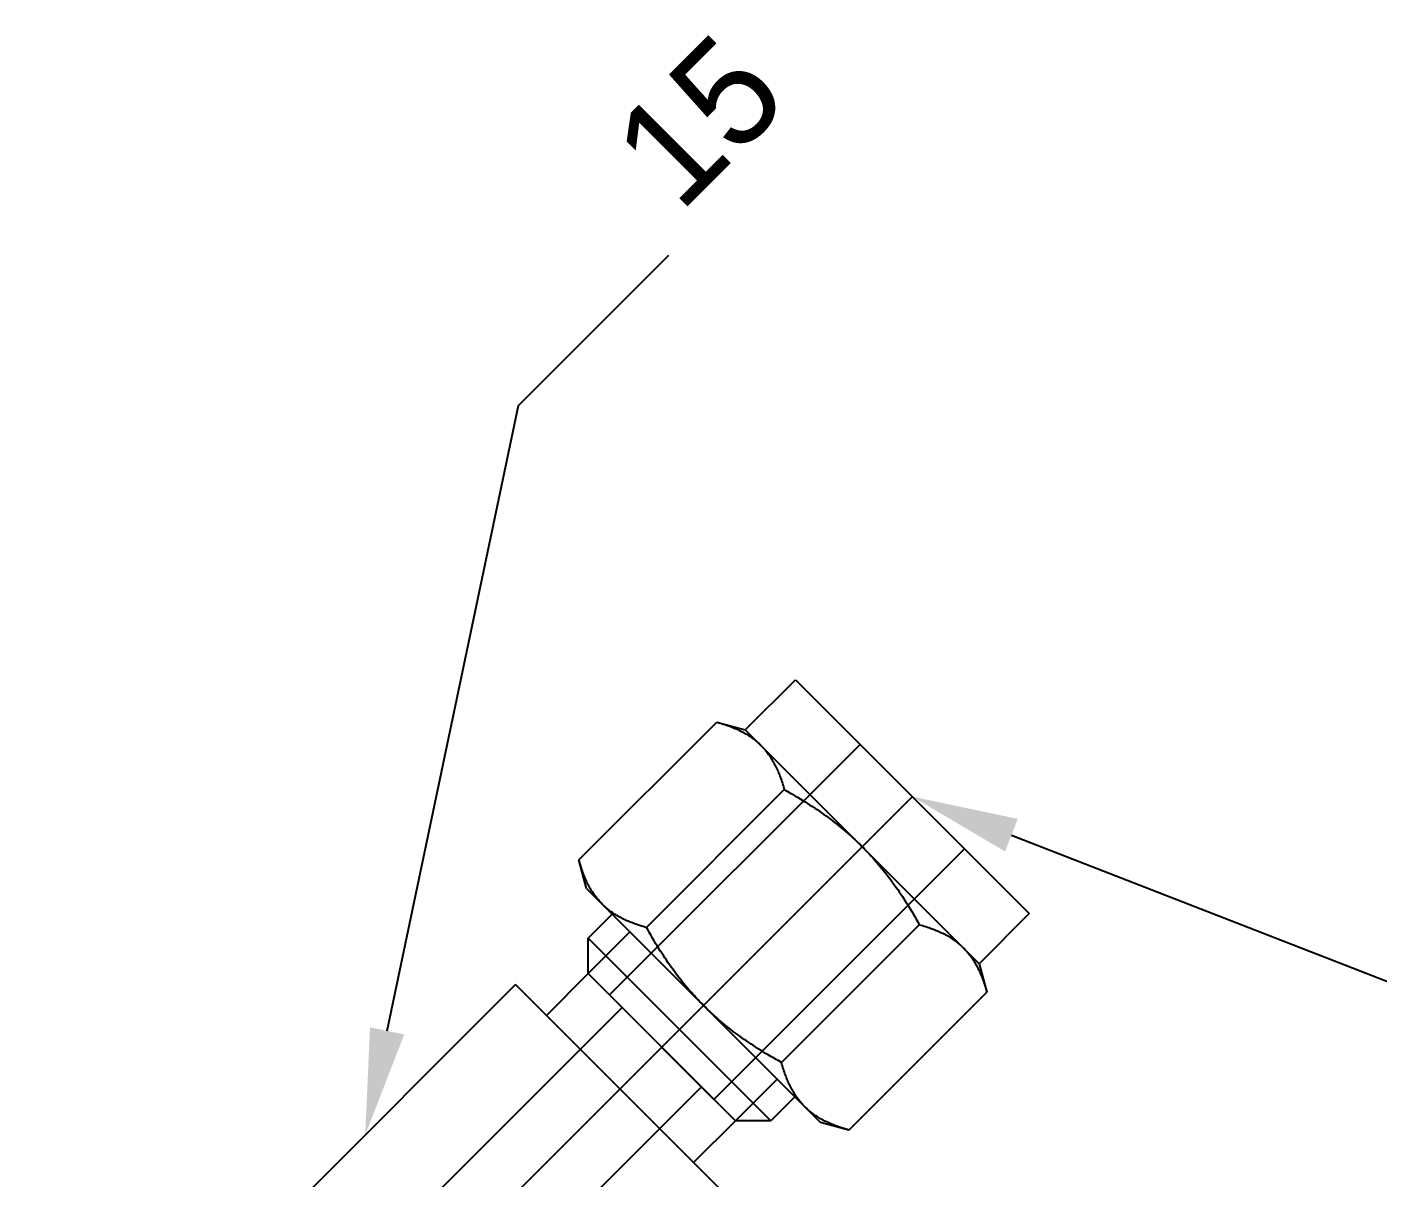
# Model space of a CAD drawing. Header units: inches. Extents: x 5.3 to 31.2, y 3.7 to 34.9.
# Drawn here: x 25.743 to 28.029, y 32.955 to 34.904 of the extents above; entities that cross this region are included whole.
import ezdxf
from ezdxf import colors
from ezdxf.entities.mleader import LeaderData, LeaderLine
from ezdxf.math import Vec2, Vec3

# ---------------------------------------------------------------- set-up
doc = ezdxf.new("R2010")
doc.units = ezdxf.units.IN
doc.header["$MEASUREMENT"] = 0
doc.linetypes.add('CENTER2', pattern=[28.575, 19.05, -3.175, 3.175, -3.175])
doc.linetypes.add('HIDDEN2', pattern=[4.7625, 3.175, -1.5875])
for name, color, linetype in [('NOTES', 1, 'Continuous'), ('TRDETAIL2', 7, 'Continuous'), ('TRDETAIL3', 7, 'Continuous'), ('TRMODEL1', 7, 'Continuous'), ('TRMODEL3', 7, 'Continuous')]:
    doc.layers.add(name, color=color, linetype=linetype)

# ---------------------------------------------------------------- blocks, each defined once
blk = doc.blocks.new('SS-400-3')
at = {"layer": 'TRDETAIL2', "color": 6, "linetype": 'HIDDEN2'}
for p, q in [((-1.06, 0.125), (-0.46, 0.125)), ((-0.46, 0.125), (-0.46, -0.125)), ((-0.46, 0.095), (0.46, 0.095)), ((-0.46, -0.095), (-0.095, -0.095)), ((-0.46, -0.125), (-1.06, -0.125))]:
    blk.add_line(p, q, dxfattribs=at)
at = {"layer": 'TRDETAIL3', "color": 4, "linetype": 'CENTER2'}
blk.add_line((-1.06, 0), (1.06, 0), dxfattribs=at)
at = {"layer": 'TRMODEL1', "color": 7, "linetype": 'Continuous'}
for p, q in [((-0.915, 0.3233), (-0.94, 0.28)), ((-0.9164, 0.3208), (-0.9179, 0.3182)), ((-0.915, 0.3233), (-0.9164, 0.3208)), ((-0.585, 0.3233), (-0.915, 0.3233)), ((-0.5836, 0.3208), (-0.585, 0.3233)), ((-0.56, 0.28), (-0.585, 0.3233)), ((-0.5821, 0.3182), (-0.5836, 0.3208)), ((-0.9274, 0.2987), (-0.9284, 0.2964)), ((-0.9264, 0.3011), (-0.9274, 0.2987)), ((-0.9253, 0.3035), (-0.9264, 0.3011)), ((-0.9242, 0.3059), (-0.9253, 0.3035)), ((-0.923, 0.3083), (-0.9242, 0.3059)), ((-0.9218, 0.3108), (-0.923, 0.3083)), ((-0.9205, 0.3132), (-0.9218, 0.3108)), ((-0.9192, 0.3157), (-0.9205, 0.3132)), ((-0.9179, 0.3182), (-0.9192, 0.3157)), ((-0.5808, 0.3157), (-0.5821, 0.3182)), ((-0.5795, 0.3132), (-0.5808, 0.3157)), ((-0.5782, 0.3108), (-0.5795, 0.3132)), ((-0.577, 0.3083), (-0.5782, 0.3108)), ((-0.5758, 0.3059), (-0.577, 0.3083)), ((-0.5747, 0.3035), (-0.5758, 0.3059)), ((-0.5736, 0.3011), (-0.5747, 0.3035)), ((-0.5726, 0.2987), (-0.5736, 0.3011)), ((-0.5716, 0.2964), (-0.5726, 0.2987)), ((-1.06, 0.28), (-1.06, -0.28)), ((-0.94, 0.28), (-1.06, 0.28)), ((-0.94, 0.2425), (-0.94, 0.28)), ((-0.9355, 0.2758), (-0.9361, 0.2735)), ((-0.9349, 0.278), (-0.9355, 0.2758)), ((-0.9342, 0.2803), (-0.9349, 0.278)), ((-0.9335, 0.2826), (-0.9342, 0.2803)), ((-0.9328, 0.2848), (-0.9335, 0.2826)), ((-0.932, 0.2871), (-0.9328, 0.2848)), ((-0.9312, 0.2894), (-0.932, 0.2871)), ((-0.9303, 0.2917), (-0.9312, 0.2894)), ((-0.9294, 0.2941), (-0.9303, 0.2917)), ((-0.9284, 0.2964), (-0.9294, 0.2941)), ((-0.5706, 0.2941), (-0.5716, 0.2964)), ((-0.5697, 0.2917), (-0.5706, 0.2941)), ((-0.5688, 0.2894), (-0.5697, 0.2917)), ((-0.568, 0.2871), (-0.5688, 0.2894)), ((-0.5672, 0.2848), (-0.568, 0.2871)), ((-0.5665, 0.2826), (-0.5672, 0.2848)), ((-0.5658, 0.2803), (-0.5665, 0.2826)), ((-0.5651, 0.278), (-0.5658, 0.2803)), ((-0.5645, 0.2758), (-0.5651, 0.278)), ((-0.5639, 0.2735), (-0.5645, 0.2758)), ((-0.56, 0.28), (-0.56, 0.2425)), ((-0.9395, 0.2536), (-0.9397, 0.2514)), ((-0.9393, 0.2558), (-0.9395, 0.2536)), ((-0.939, 0.258), (-0.9393, 0.2558)), ((-0.9387, 0.2602), (-0.939, 0.258)), ((-0.9384, 0.2624), (-0.9387, 0.2602)), ((-0.938, 0.2646), (-0.9384, 0.2624)), ((-0.9376, 0.2669), (-0.938, 0.2646)), ((-0.9371, 0.2691), (-0.9376, 0.2669)), ((-0.9366, 0.2713), (-0.9371, 0.2691)), ((-0.9361, 0.2735), (-0.9366, 0.2713)), ((-0.5634, 0.2713), (-0.5639, 0.2735)), ((-0.5629, 0.2691), (-0.5634, 0.2713)), ((-0.5624, 0.2669), (-0.5629, 0.2691)), ((-0.562, 0.2646), (-0.5624, 0.2669)), ((-0.5616, 0.2624), (-0.562, 0.2646)), ((-0.5613, 0.2602), (-0.5616, 0.2624)), ((-0.561, 0.258), (-0.5613, 0.2602)), ((-0.5607, 0.2558), (-0.561, 0.258)), ((-0.5605, 0.2536), (-0.5607, 0.2558)), ((-0.5603, 0.2514), (-0.5605, 0.2536)), ((-0.9399, 0.2469), (-0.94, 0.2447)), ((-0.94, 0.2447), (-0.94, 0.2425)), ((-0.94, 0.2425), (-0.94, 0.2403)), ((-0.94, 0), (-0.94, 0.2425)), ((-0.94, 0.2403), (-0.9399, 0.238)), ((-0.9398, 0.2491), (-0.9399, 0.2469)), ((-0.9399, 0.238), (-0.9398, 0.2358)), ((-0.9397, 0.2514), (-0.9398, 0.2491)), ((-0.9398, 0.2358), (-0.9397, 0.2336)), ((-0.9397, 0.2336), (-0.9395, 0.2314)), ((-0.9395, 0.2314), (-0.9393, 0.2292)), ((-0.9393, 0.2292), (-0.939, 0.227)), ((-0.561, 0.227), (-0.5607, 0.2292)), ((-0.5607, 0.2292), (-0.5605, 0.2314)), ((-0.5605, 0.2314), (-0.5603, 0.2336)), ((-0.5602, 0.2491), (-0.5603, 0.2514)), ((-0.5603, 0.2336), (-0.5602, 0.2358)), ((-0.5601, 0.2469), (-0.5602, 0.2491)), ((-0.5602, 0.2358), (-0.5601, 0.238)), ((-0.56, 0.2447), (-0.5601, 0.2469)), ((-0.5601, 0.238), (-0.56, 0.2403)), ((-0.56, 0.2425), (-0.56, 0.2447)), ((-0.56, 0.2403), (-0.56, 0.2425)), ((-0.56, 0.2425), (-0.56, 0)), ((-0.36, 0.25), (0.36, 0.25)), ((-0.36, 0.25), (-0.36, -0.25)), ((-0.939, 0.227), (-0.9387, 0.2248)), ((-0.9387, 0.2248), (-0.9384, 0.2226)), ((-0.9384, 0.2226), (-0.938, 0.2203)), ((-0.938, 0.2203), (-0.9376, 0.2181)), ((-0.9376, 0.2181), (-0.9371, 0.2159)), ((-0.9371, 0.2159), (-0.9366, 0.2137)), ((-0.9366, 0.2137), (-0.9361, 0.2114)), ((-0.9361, 0.2114), (-0.9355, 0.2092)), ((-0.9355, 0.2092), (-0.9349, 0.2069)), ((-0.9349, 0.2069), (-0.9342, 0.2047)), ((-0.5658, 0.2047), (-0.5651, 0.2069)), ((-0.5651, 0.2069), (-0.5645, 0.2092)), ((-0.5645, 0.2092), (-0.5639, 0.2114)), ((-0.5639, 0.2114), (-0.5634, 0.2137)), ((-0.5634, 0.2137), (-0.5629, 0.2159)), ((-0.5629, 0.2159), (-0.5624, 0.2181)), ((-0.5624, 0.2181), (-0.562, 0.2203)), ((-0.562, 0.2203), (-0.5616, 0.2226)), ((-0.5616, 0.2226), (-0.5613, 0.2248)), ((-0.5613, 0.2248), (-0.561, 0.227)), ((-0.5025, 0.2188), (-0.56, 0.2188)), ((-0.5025, 0.2188), (-0.5025, -0.2188)), ((-0.46, 0.1762), (-0.5025, 0.2188)), ((-0.9342, 0.2047), (-0.9335, 0.2024)), ((-0.9335, 0.2024), (-0.9328, 0.2001)), ((-0.9328, 0.2001), (-0.932, 0.1979)), ((-0.932, 0.1979), (-0.9312, 0.1956)), ((-0.9312, 0.1956), (-0.9303, 0.1932)), ((-0.9303, 0.1932), (-0.9294, 0.1909)), ((-0.9294, 0.1909), (-0.9284, 0.1886)), ((-0.9284, 0.1886), (-0.9274, 0.1862)), ((-0.9274, 0.1862), (-0.9264, 0.1839)), ((-0.9264, 0.1839), (-0.9253, 0.1815)), ((-0.5747, 0.1815), (-0.5736, 0.1839)), ((-0.5736, 0.1839), (-0.5726, 0.1862)), ((-0.5726, 0.1862), (-0.5716, 0.1886)), ((-0.5716, 0.1886), (-0.5706, 0.1909)), ((-0.5706, 0.1909), (-0.5697, 0.1932)), ((-0.5697, 0.1932), (-0.5688, 0.1956)), ((-0.5688, 0.1956), (-0.568, 0.1979)), ((-0.568, 0.1979), (-0.5672, 0.2001)), ((-0.5672, 0.2001), (-0.5665, 0.2024)), ((-0.5665, 0.2024), (-0.5658, 0.2047)), ((-0.9253, 0.1815), (-0.9242, 0.1791)), ((-0.9242, 0.1791), (-0.923, 0.1766)), ((-0.923, 0.1766), (-0.9218, 0.1742)), ((-0.9218, 0.1742), (-0.9205, 0.1717)), ((-0.9205, 0.1717), (-0.9192, 0.1693)), ((-0.9192, 0.1693), (-0.9179, 0.1667)), ((-0.9179, 0.1667), (-0.9164, 0.1642)), ((-0.9164, 0.1642), (-0.915, 0.1617)), ((-0.915, 0.1617), (-0.9164, 0.1565)), ((-0.585, 0.1617), (-0.915, 0.1617)), ((-0.585, 0.1617), (-0.5836, 0.1642)), ((-0.5836, 0.1565), (-0.585, 0.1617)), ((-0.5836, 0.1642), (-0.5821, 0.1667)), ((-0.5821, 0.1667), (-0.5808, 0.1693)), ((-0.5808, 0.1693), (-0.5795, 0.1717)), ((-0.5795, 0.1717), (-0.5782, 0.1742)), ((-0.5782, 0.1742), (-0.577, 0.1766)), ((-0.577, 0.1766), (-0.5758, 0.1791)), ((-0.5758, 0.1791), (-0.5747, 0.1815)), ((-0.46, 0.1762), (-0.46, -0.1762)), ((-0.36, 0.1762), (-0.46, 0.1762)), ((-0.9205, 0.1415), (-0.9218, 0.1366)), ((-0.9192, 0.1465), (-0.9205, 0.1415)), ((-0.9179, 0.1515), (-0.9192, 0.1465)), ((-0.9164, 0.1565), (-0.9179, 0.1515)), ((-0.5821, 0.1515), (-0.5836, 0.1565)), ((-0.5808, 0.1465), (-0.5821, 0.1515)), ((-0.5795, 0.1415), (-0.5808, 0.1465)), ((-0.5782, 0.1366), (-0.5795, 0.1415)), ((-0.9264, 0.1173), (-0.9274, 0.1125)), ((-0.9253, 0.122), (-0.9264, 0.1173)), ((-0.9242, 0.1268), (-0.9253, 0.122)), ((-0.923, 0.1317), (-0.9242, 0.1268)), ((-0.9218, 0.1366), (-0.923, 0.1317)), ((-0.577, 0.1317), (-0.5782, 0.1366)), ((-0.5758, 0.1268), (-0.577, 0.1317)), ((-0.5747, 0.122), (-0.5758, 0.1268)), ((-0.5736, 0.1173), (-0.5747, 0.122)), ((-0.5726, 0.1125), (-0.5736, 0.1173)), ((-0.9312, 0.0939), (-0.932, 0.0893)), ((-0.9303, 0.0985), (-0.9312, 0.0939)), ((-0.9294, 0.1031), (-0.9303, 0.0985)), ((-0.9284, 0.1078), (-0.9294, 0.1031)), ((-0.9274, 0.1125), (-0.9284, 0.1078)), ((-0.5716, 0.1078), (-0.5726, 0.1125)), ((-0.5706, 0.1031), (-0.5716, 0.1078)), ((-0.5697, 0.0985), (-0.5706, 0.1031)), ((-0.5688, 0.0939), (-0.5697, 0.0985)), ((-0.568, 0.0893), (-0.5688, 0.0939)), ((-0.9349, 0.0711), (-0.9355, 0.0666)), ((-0.9342, 0.0756), (-0.9349, 0.0711)), ((-0.9335, 0.0801), (-0.9342, 0.0756)), ((-0.9328, 0.0847), (-0.9335, 0.0801)), ((-0.932, 0.0893), (-0.9328, 0.0847)), ((-0.5672, 0.0847), (-0.568, 0.0893)), ((-0.5665, 0.0801), (-0.5672, 0.0847)), ((-0.5658, 0.0756), (-0.5665, 0.0801)), ((-0.5651, 0.0711), (-0.5658, 0.0756)), ((-0.5645, 0.0666), (-0.5651, 0.0711)), ((-0.9376, 0.0487), (-0.938, 0.0443)), ((-0.9371, 0.0532), (-0.9376, 0.0487)), ((-0.9366, 0.0576), (-0.9371, 0.0532)), ((-0.9361, 0.0621), (-0.9366, 0.0576)), ((-0.9355, 0.0666), (-0.9361, 0.0621)), ((-0.5639, 0.0621), (-0.5645, 0.0666)), ((-0.5634, 0.0576), (-0.5639, 0.0621)), ((-0.5629, 0.0532), (-0.5634, 0.0576)), ((-0.5624, 0.0487), (-0.5629, 0.0532)), ((-0.562, 0.0443), (-0.5624, 0.0487)), ((-0.9393, 0.0266), (-0.9395, 0.0222)), ((-0.939, 0.031), (-0.9393, 0.0266)), ((-0.9387, 0.0354), (-0.939, 0.031)), ((-0.9384, 0.0399), (-0.9387, 0.0354)), ((-0.938, 0.0443), (-0.9384, 0.0399)), ((-0.5616, 0.0399), (-0.562, 0.0443)), ((-0.5613, 0.0354), (-0.5616, 0.0399)), ((-0.561, 0.031), (-0.5613, 0.0354)), ((-0.5607, 0.0266), (-0.561, 0.031)), ((-0.5605, 0.0222), (-0.5607, 0.0266)), ((-0.9399, 0.0089), (-0.94, 0.0044)), ((-0.94, 0.0044), (-0.94, 0)), ((-0.94, 0), (-0.94, -0.0044)), ((-0.9398, 0.0133), (-0.9399, 0.0089)), ((-0.9397, 0.0177), (-0.9398, 0.0133)), ((-0.9395, 0.0222), (-0.9397, 0.0177)), ((-0.5603, 0.0177), (-0.5605, 0.0222)), ((-0.5602, 0.0133), (-0.5603, 0.0177)), ((-0.5601, 0.0089), (-0.5602, 0.0133)), ((-0.56, 0.0044), (-0.5601, 0.0089)), ((-0.56, 0), (-0.56, 0.0044)), ((-0.56, 0), (-0.56, -0.2425)), ((-0.94, -0.2425), (-0.94, 0)), ((-0.94, -0.0044), (-0.9399, -0.0089)), ((-0.9399, -0.0089), (-0.9398, -0.0133)), ((-0.9398, -0.0133), (-0.9397, -0.0177)), ((-0.9397, -0.0177), (-0.9395, -0.0222)), ((-0.9395, -0.0222), (-0.9393, -0.0266)), ((-0.5607, -0.0266), (-0.5605, -0.0222)), ((-0.5605, -0.0222), (-0.5603, -0.0177)), ((-0.5603, -0.0177), (-0.5602, -0.0133)), ((-0.5602, -0.0133), (-0.5601, -0.0089)), ((-0.5601, -0.0089), (-0.56, -0.0044)), ((-0.56, -0.0044), (-0.56, 0)), ((-0.9393, -0.0266), (-0.939, -0.031)), ((-0.939, -0.031), (-0.9387, -0.0354)), ((-0.9387, -0.0354), (-0.9384, -0.0399)), ((-0.9384, -0.0399), (-0.938, -0.0443)), ((-0.938, -0.0443), (-0.9376, -0.0487)), ((-0.5624, -0.0487), (-0.562, -0.0443)), ((-0.562, -0.0443), (-0.5616, -0.0399)), ((-0.5616, -0.0399), (-0.5613, -0.0354)), ((-0.5613, -0.0354), (-0.561, -0.031)), ((-0.561, -0.031), (-0.5607, -0.0266)), ((-0.9376, -0.0487), (-0.9371, -0.0532)), ((-0.9371, -0.0532), (-0.9366, -0.0576)), ((-0.9366, -0.0576), (-0.9361, -0.0621)), ((-0.9361, -0.0621), (-0.9355, -0.0666)), ((-0.9355, -0.0666), (-0.9349, -0.0711)), ((-0.5651, -0.0711), (-0.5645, -0.0666)), ((-0.5645, -0.0666), (-0.5639, -0.0621)), ((-0.5639, -0.0621), (-0.5634, -0.0576)), ((-0.5634, -0.0576), (-0.5629, -0.0532)), ((-0.5629, -0.0532), (-0.5624, -0.0487)), ((-0.9349, -0.0711), (-0.9342, -0.0756)), ((-0.9342, -0.0756), (-0.9335, -0.0801)), ((-0.9335, -0.0801), (-0.9328, -0.0847)), ((-0.9328, -0.0847), (-0.932, -0.0893)), ((-0.932, -0.0893), (-0.9312, -0.0939)), ((-0.5688, -0.0939), (-0.568, -0.0893)), ((-0.568, -0.0893), (-0.5672, -0.0847)), ((-0.5672, -0.0847), (-0.5665, -0.0801)), ((-0.5665, -0.0801), (-0.5658, -0.0756)), ((-0.5658, -0.0756), (-0.5651, -0.0711)), ((-0.9312, -0.0939), (-0.9303, -0.0985)), ((-0.9303, -0.0985), (-0.9294, -0.1031)), ((-0.9294, -0.1031), (-0.9284, -0.1078)), ((-0.9284, -0.1078), (-0.9274, -0.1125)), ((-0.9274, -0.1125), (-0.9264, -0.1173)), ((-0.5736, -0.1173), (-0.5726, -0.1125)), ((-0.5726, -0.1125), (-0.5716, -0.1078)), ((-0.5716, -0.1078), (-0.5706, -0.1031)), ((-0.5706, -0.1031), (-0.5697, -0.0985)), ((-0.5697, -0.0985), (-0.5688, -0.0939)), ((-0.9264, -0.1173), (-0.9253, -0.122)), ((-0.9253, -0.122), (-0.9242, -0.1268)), ((-0.9242, -0.1268), (-0.923, -0.1317)), ((-0.923, -0.1317), (-0.9218, -0.1366)), ((-0.9218, -0.1366), (-0.9205, -0.1415)), ((-0.5795, -0.1415), (-0.5782, -0.1366)), ((-0.5782, -0.1366), (-0.577, -0.1317)), ((-0.577, -0.1317), (-0.5758, -0.1268)), ((-0.5758, -0.1268), (-0.5747, -0.122)), ((-0.5747, -0.122), (-0.5736, -0.1173)), ((-0.9205, -0.1415), (-0.9192, -0.1465)), ((-0.9192, -0.1465), (-0.9179, -0.1515)), ((-0.9179, -0.1515), (-0.9164, -0.1565)), ((-0.9164, -0.1565), (-0.915, -0.1617)), ((-0.585, -0.1617), (-0.5836, -0.1565)), ((-0.5836, -0.1565), (-0.5821, -0.1515)), ((-0.5821, -0.1515), (-0.5808, -0.1465)), ((-0.5808, -0.1465), (-0.5795, -0.1415)), ((-0.9253, -0.1815), (-0.9264, -0.1839)), ((-0.9242, -0.1791), (-0.9253, -0.1815)), ((-0.923, -0.1766), (-0.9242, -0.1791)), ((-0.9218, -0.1742), (-0.923, -0.1766)), ((-0.9205, -0.1717), (-0.9218, -0.1742)), ((-0.9192, -0.1693), (-0.9205, -0.1717)), ((-0.9179, -0.1667), (-0.9192, -0.1693)), ((-0.9164, -0.1642), (-0.9179, -0.1667)), ((-0.915, -0.1617), (-0.9164, -0.1642)), ((-0.585, -0.1617), (-0.915, -0.1617)), ((-0.5836, -0.1642), (-0.585, -0.1617)), ((-0.5821, -0.1667), (-0.5836, -0.1642)), ((-0.5808, -0.1693), (-0.5821, -0.1667)), ((-0.5795, -0.1717), (-0.5808, -0.1693)), ((-0.5782, -0.1742), (-0.5795, -0.1717)), ((-0.577, -0.1766), (-0.5782, -0.1742)), ((-0.5758, -0.1791), (-0.577, -0.1766)), ((-0.5747, -0.1815), (-0.5758, -0.1791)), ((-0.5736, -0.1839), (-0.5747, -0.1815)), ((-0.5025, -0.2188), (-0.46, -0.1762)), ((-0.46, -0.1762), (-0.36, -0.1762)), ((-0.9342, -0.2047), (-0.9349, -0.2069)), ((-0.9335, -0.2024), (-0.9342, -0.2047)), ((-0.9328, -0.2001), (-0.9335, -0.2024)), ((-0.932, -0.1979), (-0.9328, -0.2001)), ((-0.9312, -0.1956), (-0.932, -0.1979)), ((-0.9303, -0.1932), (-0.9312, -0.1956)), ((-0.9294, -0.1909), (-0.9303, -0.1932)), ((-0.9284, -0.1886), (-0.9294, -0.1909)), ((-0.9274, -0.1862), (-0.9284, -0.1886)), ((-0.9264, -0.1839), (-0.9274, -0.1862)), ((-0.5726, -0.1862), (-0.5736, -0.1839)), ((-0.5716, -0.1886), (-0.5726, -0.1862)), ((-0.5706, -0.1909), (-0.5716, -0.1886)), ((-0.5697, -0.1932), (-0.5706, -0.1909)), ((-0.5688, -0.1956), (-0.5697, -0.1932)), ((-0.568, -0.1979), (-0.5688, -0.1956)), ((-0.5672, -0.2001), (-0.568, -0.1979)), ((-0.5665, -0.2024), (-0.5672, -0.2001)), ((-0.5658, -0.2047), (-0.5665, -0.2024)), ((-0.5651, -0.2069), (-0.5658, -0.2047)), ((-0.939, -0.227), (-0.9393, -0.2292)), ((-0.9387, -0.2248), (-0.939, -0.227)), ((-0.9384, -0.2226), (-0.9387, -0.2248)), ((-0.938, -0.2203), (-0.9384, -0.2226)), ((-0.9376, -0.2181), (-0.938, -0.2203)), ((-0.9371, -0.2159), (-0.9376, -0.2181)), ((-0.9366, -0.2137), (-0.9371, -0.2159)), ((-0.9361, -0.2114), (-0.9366, -0.2137)), ((-0.9355, -0.2092), (-0.9361, -0.2114)), ((-0.9349, -0.2069), (-0.9355, -0.2092)), ((-0.5645, -0.2092), (-0.5651, -0.2069)), ((-0.5639, -0.2114), (-0.5645, -0.2092)), ((-0.5634, -0.2137), (-0.5639, -0.2114)), ((-0.5629, -0.2159), (-0.5634, -0.2137)), ((-0.5624, -0.2181), (-0.5629, -0.2159)), ((-0.562, -0.2203), (-0.5624, -0.2181)), ((-0.5616, -0.2226), (-0.562, -0.2203)), ((-0.5613, -0.2248), (-0.5616, -0.2226)), ((-0.561, -0.227), (-0.5613, -0.2248)), ((-0.5607, -0.2292), (-0.561, -0.227)), ((-0.56, -0.2188), (-0.5025, -0.2188)), ((-0.9399, -0.238), (-0.94, -0.2403)), ((-0.94, -0.2403), (-0.94, -0.2425)), ((-0.94, -0.2425), (-0.94, -0.2447)), ((-0.94, -0.28), (-0.94, -0.2425)), ((-0.94, -0.2447), (-0.9399, -0.2469)), ((-0.9398, -0.2358), (-0.9399, -0.238)), ((-0.9399, -0.2469), (-0.9398, -0.2491)), ((-0.9397, -0.2336), (-0.9398, -0.2358)), ((-0.9398, -0.2491), (-0.9397, -0.2514)), ((-0.9395, -0.2314), (-0.9397, -0.2336)), ((-0.9397, -0.2514), (-0.9395, -0.2536)), ((-0.9393, -0.2292), (-0.9395, -0.2314)), ((-0.5605, -0.2314), (-0.5607, -0.2292)), ((-0.5603, -0.2336), (-0.5605, -0.2314)), ((-0.5605, -0.2536), (-0.5603, -0.2514)), ((-0.5602, -0.2358), (-0.5603, -0.2336)), ((-0.5603, -0.2514), (-0.5602, -0.2491)), ((-0.5601, -0.238), (-0.5602, -0.2358)), ((-0.5602, -0.2491), (-0.5601, -0.2469)), ((-0.56, -0.2403), (-0.5601, -0.238)), ((-0.5601, -0.2469), (-0.56, -0.2447)), ((-0.56, -0.2425), (-0.56, -0.2403)), ((-0.56, -0.2447), (-0.56, -0.2425)), ((-0.56, -0.2425), (-0.56, -0.28)), ((-0.9395, -0.2536), (-0.9393, -0.2558)), ((-0.9393, -0.2558), (-0.939, -0.258)), ((-0.939, -0.258), (-0.9387, -0.2602)), ((-0.9387, -0.2602), (-0.9384, -0.2624)), ((-0.9384, -0.2624), (-0.938, -0.2646)), ((-0.938, -0.2646), (-0.9376, -0.2669)), ((-0.9376, -0.2669), (-0.9371, -0.2691)), ((-0.9371, -0.2691), (-0.9366, -0.2713)), ((-0.9366, -0.2713), (-0.9361, -0.2735)), ((-0.9361, -0.2735), (-0.9355, -0.2758)), ((-0.5645, -0.2758), (-0.5639, -0.2735)), ((-0.5639, -0.2735), (-0.5634, -0.2713)), ((-0.5634, -0.2713), (-0.5629, -0.2691)), ((-0.5629, -0.2691), (-0.5624, -0.2669)), ((-0.5624, -0.2669), (-0.562, -0.2646)), ((-0.562, -0.2646), (-0.5616, -0.2624)), ((-0.5616, -0.2624), (-0.5613, -0.2602)), ((-0.5613, -0.2602), (-0.561, -0.258)), ((-0.561, -0.258), (-0.5607, -0.2558)), ((-0.5607, -0.2558), (-0.5605, -0.2536)), ((-1.06, -0.28), (-0.94, -0.28)), ((-0.94, -0.28), (-0.915, -0.3233)), ((-0.9355, -0.2758), (-0.9349, -0.278)), ((-0.9349, -0.278), (-0.9342, -0.2803)), ((-0.9342, -0.2803), (-0.9335, -0.2826)), ((-0.9335, -0.2826), (-0.9328, -0.2848)), ((-0.9328, -0.2848), (-0.932, -0.2871)), ((-0.932, -0.2871), (-0.9312, -0.2894)), ((-0.9312, -0.2894), (-0.9303, -0.2917)), ((-0.9303, -0.2917), (-0.9294, -0.2941)), ((-0.9294, -0.2941), (-0.9284, -0.2964)), ((-0.9284, -0.2964), (-0.9274, -0.2987)), ((-0.585, -0.3233), (-0.56, -0.28)), ((-0.5726, -0.2987), (-0.5716, -0.2964)), ((-0.5716, -0.2964), (-0.5706, -0.2941)), ((-0.5706, -0.2941), (-0.5697, -0.2917)), ((-0.5697, -0.2917), (-0.5688, -0.2894)), ((-0.5688, -0.2894), (-0.568, -0.2871)), ((-0.568, -0.2871), (-0.5672, -0.2848)), ((-0.5672, -0.2848), (-0.5665, -0.2826)), ((-0.5665, -0.2826), (-0.5658, -0.2803)), ((-0.5658, -0.2803), (-0.5651, -0.278)), ((-0.5651, -0.278), (-0.5645, -0.2758)), ((-0.9274, -0.2987), (-0.9264, -0.3011)), ((-0.9264, -0.3011), (-0.9253, -0.3035)), ((-0.9253, -0.3035), (-0.9242, -0.3059)), ((-0.9242, -0.3059), (-0.923, -0.3083)), ((-0.923, -0.3083), (-0.9218, -0.3108)), ((-0.9218, -0.3108), (-0.9205, -0.3132)), ((-0.9205, -0.3132), (-0.9192, -0.3157)), ((-0.9192, -0.3157), (-0.9179, -0.3182)), ((-0.9179, -0.3182), (-0.9164, -0.3208)), ((-0.5836, -0.3208), (-0.5821, -0.3182)), ((-0.5821, -0.3182), (-0.5808, -0.3157)), ((-0.5808, -0.3157), (-0.5795, -0.3132)), ((-0.5795, -0.3132), (-0.5782, -0.3108)), ((-0.5782, -0.3108), (-0.577, -0.3083)), ((-0.577, -0.3083), (-0.5758, -0.3059)), ((-0.5758, -0.3059), (-0.5747, -0.3035)), ((-0.5747, -0.3035), (-0.5736, -0.3011)), ((-0.5736, -0.3011), (-0.5726, -0.2987)), ((-0.9164, -0.3208), (-0.915, -0.3233)), ((-0.585, -0.3233), (-0.915, -0.3233)), ((-0.585, -0.3233), (-0.5836, -0.3208))]:
    blk.add_line(p, q, dxfattribs=at)
at = {"layer": 'TRMODEL3', "color": 1, "linetype": 'Continuous'}
for p, q in [((-0.56, 0.1762), (-0.46, 0.1762)), ((-0.46, -0.1762), (-0.56, -0.1762))]:
    blk.add_line(p, q, dxfattribs=at)

msp = doc.modelspace()

# ---------------------------------------------------------------- block references
at = {"xscale": -1, "rotation": 45.00000000000009}
msp.add_blockref('SS-400-3', (26.4928, 32.8513), dxfattribs=at)

# ---------------------------------------------------------------- leaders
at = {"layer": 'NOTES'}
ml = msp.add_multileader_mtext('Standard', dxfattribs=at)
ml.set_content('15', color=256)
ml.set_leader_properties()
ml.build(insert=Vec2(0, 0))
ml.multileader.update_dxf_attribs({"has_text_frame": 1, "text_right_attachment_type": 6, "dogleg_length": 0.36, "arrow_head_size": 0.18})
ctx = ml.context
ctx.base_point, ctx.char_height, ctx.arrow_head_size, ctx.landing_gap_size, ctx.plane_origin, ctx.plane_x_axis, ctx.plane_y_axis = Vec3(27.0382, 34.9039), 0.18, 0.18, 0.09, Vec3(26.316, 33.028), Vec3(-0.707107, -0.707107), Vec3(0.707107, -0.707107)
ctx.right_attachment, ctx.text_align_type = 6, 2
notes = []
notes.append((ctx, [(0, (1, 1, 0), (26.5757, 34.2633), (0.707107, 0.707107), 0.36, [(0, [(26.316, 33.028)], 0, [])])]))
ctx.mtext.insert, ctx.mtext.text_direction, ctx.mtext.rotation, ctx.mtext.alignment, ctx.mtext.flow_direction = Vec3(26.9109, 34.9039), Vec3(0.707107, 0.707107), 0.785398, 3, 5
ml = msp.add_multileader_mtext('Standard', dxfattribs=at)
ml.set_content('Source Gas\\PInlet', color=256)
ml.set_leader_properties()
ml.build(insert=Vec2(0, 0))
ml.multileader.update_dxf_attribs({"has_text_frame": 1, "text_right_attachment_type": 6, "dogleg_length": 0.36, "arrow_head_size": 0.18})
ctx = ml.context
ctx.base_point, ctx.char_height, ctx.arrow_head_size, ctx.landing_gap_size, ctx.plane_origin, ctx.plane_x_axis, ctx.plane_y_axis = Vec3(30.75, 34.5303), 0.18, 0.18, 0.09, Vec3(27.2423, 33.6008), Vec3(-0.707107, -0.707107), Vec3(0.707107, -0.707107)
ctx.right_attachment, ctx.text_align_type = 6, 2
notes.append((ctx, [(0, (1, 1, 0), (29.2269, 32.829), (0.707107, 0.707107), 0.36, [(0, [(27.2423, 33.6008)], 0, [])])]))
ctx.mtext.insert, ctx.mtext.text_direction, ctx.mtext.rotation, ctx.mtext.alignment, ctx.mtext.flow_direction = Vec3(30.6227, 34.5303), Vec3(0.707107, 0.707107), 0.785398, 3, 5
for ctx, leaders in notes:
    for number, flags, end, landing, length, lines in leaders:
        leader = LeaderData()
        leader.index, (leader.has_last_leader_line, leader.has_dogleg_vector, leader.attachment_direction) = number, flags
        leader.last_leader_point, leader.dogleg_vector, leader.dogleg_length = Vec3(end), Vec3(landing), length
        for number, points, colour, breaks in lines:
            line = LeaderLine()
            line.index, line.vertices, line.color, line.breaks = number, Vec3.list(points), colors.encode_raw_color(colour), breaks
            leader.lines.append(line)
        ctx.leaders.append(leader)

doc.saveas('drawing.dxf')
